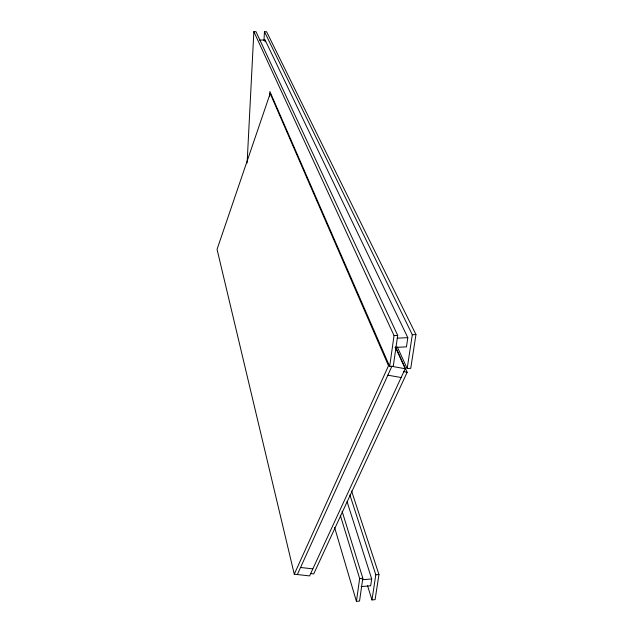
<?xml version="1.0" encoding="UTF-8"?>
<svg xmlns="http://www.w3.org/2000/svg" width="633" height="633" viewBox="0 0 633 633"><rect width="100%" height="100%" fill="white"/><g stroke="black" fill="none" stroke-linecap="round" stroke-linejoin="round"><path stroke-width="0.95" d="M247.115 162.942L253.857 31.65L255.985 31.666L397.706 335.403L393.275 366.238L389.675 366.42L269.88 91.532L269.579 96.453M263.961 40.583L264.467 31.713L266.58 31.729L415.952 334.564L410.746 368.335L407.177 368.517L397.295 346.963M265.013 41.833L265.116 40.053L259.451 40.029M342.097 511.266L362.82 578.238L359.536 601.065L356.419 601.35L359.655 578.507L340.309 515.278M389.675 366.42L394.043 335.569L253.857 31.65M347.082 501.676L371.698 578.942L370.677 585.754L361.134 586.601M265.116 40.053L407.818 337.666L406.441 346.868L394.976 347.414M351.568 490.986L378.961 574.542L375.092 599.649L371.982 599.934L375.804 574.811L349.907 494.966M407.177 368.517L412.312 334.73L264.467 31.713M294.274 574.202L388.504 365.732L270.188 93.494L217.048 249.347L294.274 574.202L309.584 575.911L405.199 368.738L395.372 347.161M297.344 574.55L391.859 366.341L405.199 368.738M395.68 347.098L407.161 372.275L313.715 573.909L310.668 573.569M375.804 574.811L378.961 574.542M359.655 578.507L362.82 578.238M362.108 579.781L371.698 578.942M397.255 338.157L407.818 337.666M394.043 335.569L397.706 335.403M412.312 334.73L415.952 334.564M300.556 567.477L312.837 568.869M387.847 375.179L401.148 377.529M403.846 371.682L407.161 372.275M367.575 585.794L371.982 599.934M334.58 527.4L356.419 601.35"/></g></svg>
